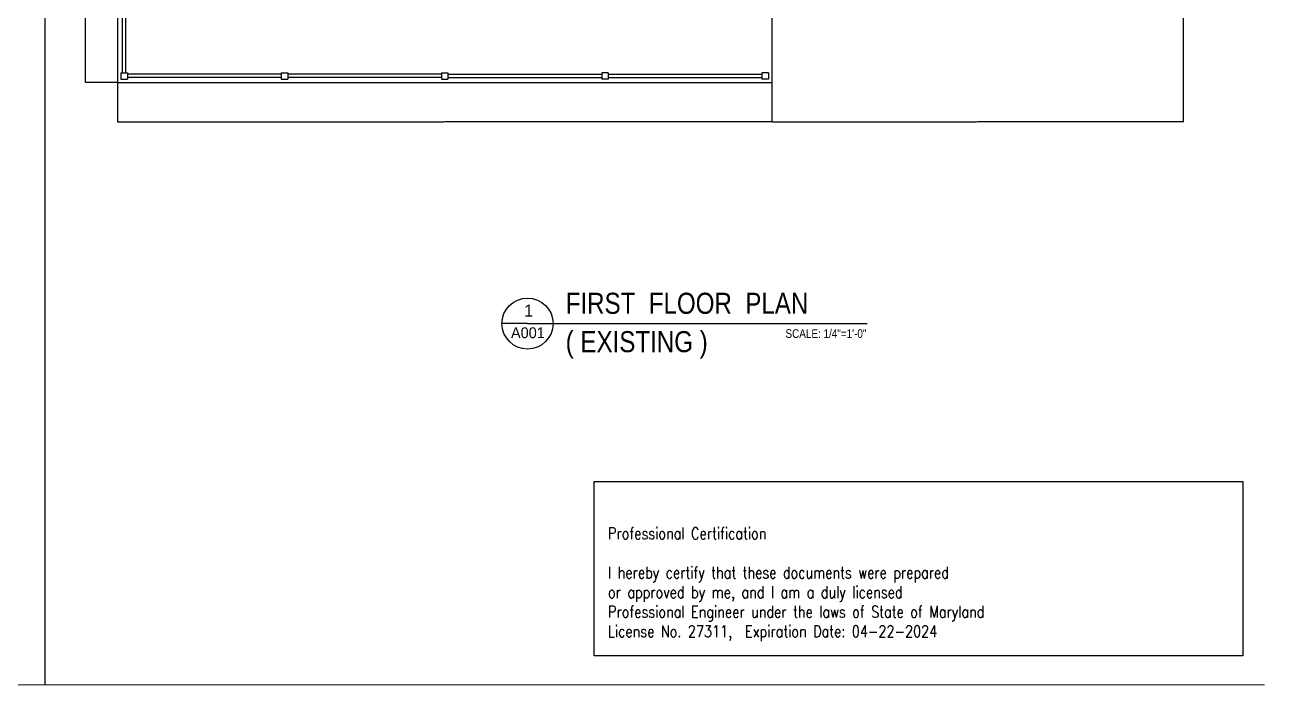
# Model space of a CAD drawing. Header units: inches. Extents: x 26998 to 46838, y -509 to 4343.
# Drawn here: x 31575 to 32335, y 3165 to 3570 of the extents above; entities that cross this region are included whole.
import ezdxf

# ---------------------------------------------------------------- set-up
doc = ezdxf.new("R2010")
doc.units = ezdxf.units.IN
doc.header["$LTSCALE"] = 0.5
doc.header["$MEASUREMENT"] = 0
doc.layers.get('Defpoints').update_dxf_attribs({"color": 140})
doc.layers.add('Title Block', color=7, linetype='Continuous')
doc.styles.add('ARCH', font='arch.shx')
doc.styles.add('HS-DESIGN-TTLB', font='GOTHIC.TTF')
doc.styles.get("Standard").update_dxf_attribs({"font": 'romans.shx', "width": 0.75})
doc.styles.add('TAGS', font='romans', dxfattribs={"width": 0.8})
doc.dimstyles.get("Standard").update_dxf_attribs({"dimtxt": 0.18, "dimasz": 0.18, "dimexe": 0.18, "dimexo": 0.0625, "dimgap": 0.09, "dimtad": 0, "dimtih": 1, "dimtoh": 1, "dimdec": 4, "dimzin": 0, "dimdsep": 46, "dimtxsty": 'Standard', "dimcen": 0.09, "dimadec": 0, "dimazin": 0, "dimtfac": 1, "dimtdec": 4, "dimtofl": 0, "dimtmove": 0, "dimatfit": 3, "dimfxl": 1, "dimtolj": 1, "dimtzin": 0, "dimarcsym": 0})

# ---------------------------------------------------------------- blocks, each defined once
blk = doc.blocks.new('*D1195')
at = {"layer": 'Defpoints', "color": 0, "transparency": 16777216}
for p in [(31631.52, 3628.27), (31611.82, 3534.27), (31631.52, 3534.27)]:
    blk.add_point(p, dxfattribs=at)
at = {"layer": 'Title Block', "color": 0, "lineweight": -2, "transparency": 16777216}
for p, q in [((31631.46, 3628.27), (31611.64, 3628.27)), ((31611.82, 3628.09), (31611.82, 3581.45)), ((31611.82, 3534.45), (31611.82, 3581.09)), ((31631.46, 3534.27), (31611.64, 3534.27))]:
    blk.add_line(p, q, dxfattribs=at)
at = {"layer": 'Title Block', "color": 0, "transparency": 16777216}
for points in [[(31611.79, 3628.09), (31611.85, 3628.09), (31611.82, 3628.27)], [(31611.79, 3534.45), (31611.85, 3534.45), (31611.82, 3534.27)]]:
    blk.add_solid(points, dxfattribs=at)
at = {"layer": 'Title Block', "color": 0, "transparency": 16777216, "insert": (31611.82, 3581.27), "char_height": 0.18, "attachment_point": 5}
blk.add_mtext('\\A1;94.0000', dxfattribs=at)
blk = doc.blocks.new('*D1196')
at = {"layer": 'Defpoints', "color": 0, "transparency": 16777216}
for p in [(31631.52, 3534.27), (32032.32, 3534.27), (32032.32, 3510.17)]:
    blk.add_point(p, dxfattribs=at)
at = {"layer": 'Title Block', "color": 0, "lineweight": -2, "transparency": 16777216}
for p, q in [((31631.52, 3534.2), (31631.52, 3509.99)), ((32032.32, 3534.2), (32032.32, 3509.99)), ((31631.7, 3510.17), (31831.37, 3510.17)), ((32032.14, 3510.17), (31832.47, 3510.17))]:
    blk.add_line(p, q, dxfattribs=at)
at = {"layer": 'Title Block', "color": 0, "transparency": 16777216}
for points in [[(31631.7, 3510.2), (31631.7, 3510.14), (31631.52, 3510.17)], [(32032.14, 3510.2), (32032.14, 3510.14), (32032.32, 3510.17)]]:
    blk.add_solid(points, dxfattribs=at)
at = {"layer": 'Title Block', "color": 0, "transparency": 16777216, "insert": (31831.92, 3510.17), "char_height": 0.18, "attachment_point": 5}
blk.add_mtext('\\A1;400.8000', dxfattribs=at)
blk = doc.blocks.new('*D1197')
at = {"layer": 'Defpoints', "color": 0, "transparency": 16777216}
for p in [(32284.32, 3582.67), (32032.32, 3534.27), (32284.32, 3510.17)]:
    blk.add_point(p, dxfattribs=at)
at = {"layer": 'Title Block', "color": 0, "lineweight": -2, "transparency": 16777216}
for p, q in [((32284.32, 3582.6), (32284.32, 3509.99)), ((32032.32, 3534.2), (32032.32, 3509.99)), ((32032.5, 3510.17), (32157.77, 3510.17)), ((32284.14, 3510.17), (32158.87, 3510.17))]:
    blk.add_line(p, q, dxfattribs=at)
at = {"layer": 'Title Block', "color": 0, "transparency": 16777216}
for points in [[(32032.5, 3510.2), (32032.5, 3510.14), (32032.32, 3510.17)], [(32284.14, 3510.2), (32284.14, 3510.14), (32284.32, 3510.17)]]:
    blk.add_solid(points, dxfattribs=at)
at = {"layer": 'Title Block', "color": 0, "transparency": 16777216, "insert": (32158.32, 3510.17), "char_height": 0.18, "attachment_point": 5}
blk.add_mtext('\\A1;252.0000', dxfattribs=at)

msp = doc.modelspace()

# ---------------------------------------------------------------- linework, layer by layer
for q in [(31867.0248363, 3386.5599727), (31867.0248363, 3386.5599727), (32090.8513913, 3386.5599727), (32090.8513913, 3386.5599727)]:
    msp.add_line((31882.6552248, 3386.5599727), q)
msp.add_lwpolyline([(30839.3128283, 4291.6919129, 0.5, 0.5, 0), (32334.372063, 4291.6919129, 0, 0, 0), (32334.372063, 3165.2426914, 0.5, 0.5, 0), (30839.3128283, 3165.2426914, 0.5, 0.5, 0)], format="xyseb")
msp.add_circle((31882.6552248, 3386.5599727), 15.6303885)
msp.add_circle((31882.6552248, 3386.5599727), 15.6303885)
at = {"layer": 'Title Block'}
for p, q in [((31586.8424456, 4291.6919129), (31586.8424456, 3165.2426914)), ((31631.5218999, 3628.2657314), (31631.5218999, 3534.2657314)), ((31634.5218999, 3540.2657314), (31634.5218999, 3622.2657314)), ((31636.5218999, 3540.2657314), (31636.5218999, 3622.2657314)), ((32032.3218999, 3582.6657314), (32032.3218999, 3534.2657314)), ((31631.5218999, 3534.2657314), (32032.3218999, 3534.2657314)), ((31633.5218999, 3540.2657314), (31637.5218999, 3540.2657314)), ((31633.5218999, 3540.2657314), (31633.5218999, 3536.2657314)), ((31633.5218999, 3536.2657314), (31637.5218999, 3536.2657314)), ((31637.5218999, 3540.2657314), (31637.5218999, 3536.2657314)), ((31731.7218999, 3539.2657314), (31637.5218999, 3539.2657314)), ((31731.7218999, 3537.2657314), (31637.5218999, 3537.2657314)), ((31731.7218999, 3540.2657314), (31735.7218999, 3540.2657314)), ((31731.7218999, 3540.2657314), (31731.7218999, 3536.2657314)), ((31731.7218999, 3536.2657314), (31735.7218999, 3536.2657314)), ((31735.7218999, 3540.2657314), (31735.7218999, 3536.2657314)), ((31829.9218999, 3539.2657314), (31735.7218999, 3539.2657314)), ((31829.9218999, 3537.2657314), (31735.7218999, 3537.2657314)), ((31829.9218999, 3540.2657314), (31833.9218999, 3540.2657314)), ((31829.9218999, 3540.2657314), (31829.9218999, 3536.2657314)), ((31829.9218999, 3536.2657314), (31833.9218999, 3536.2657314)), ((31833.9218999, 3540.2657314), (31833.9218999, 3536.2657314)), ((31833.9218999, 3540.2657314), (31833.9218999, 3536.2657314)), ((31833.9218999, 3539.2657314), (31928.1218999, 3539.2657314)), ((31833.9218999, 3537.2657314), (31928.1218999, 3537.2657314)), ((31932.1218999, 3540.2657314), (31928.1218999, 3540.2657314)), ((31928.1218999, 3540.2657314), (31928.1218999, 3536.2657314)), ((31932.1218999, 3536.2657314), (31928.1218999, 3536.2657314)), ((31932.1218999, 3540.2657314), (31932.1218999, 3536.2657314)), ((31932.1218999, 3539.2657314), (32026.3218999, 3539.2657314)), ((31932.1218999, 3537.2657314), (32026.3218999, 3537.2657314)), ((32030.3218999, 3540.2657314), (32026.3218999, 3540.2657314)), ((32026.3218999, 3540.2657314), (32026.3218999, 3536.2657314)), ((32030.3218999, 3536.2657314), (32026.3218999, 3536.2657314)), ((32030.3218999, 3540.2657314), (32030.3218999, 3536.2657314))]:
    msp.add_line(p, q, dxfattribs=at)
at = {"layer": 'Title Block', "color": 253, "linetype": 'ByBlock', "elevation": -143.9991213}
msp.add_lwpolyline([(31923.5070003, 3289.8627704), (32321.0070003, 3289.8627704), (32321.0070003, 3183.0015204), (31923.5070003, 3183.0015204)], close=True, dxfattribs=at)

# ---------------------------------------------------------------- texts
at = {"attachment_point": 1}
for s, insert, char_height, width, style in [('{\\fArial Narrow|b0|i0|c0|p34;FIRST  FLOOR  PLAN}', (31906.0536336, 3405.423602), 12.9024, 259.624719313, 'ARCH'), ('A001', (31872.5326878, 3384.246918), 6.636168, 136.759967371, 'HS-DESIGN-TTLB'), ('{\\fArial Narrow|b0|i0|c0|p34;( EXISTING )}', (31906.0536336, 3381.923602), 12.9024, 259.624719313, 'ARCH')]:
    msp.add_mtext(s, dxfattribs=dict(at, insert=insert, char_height=char_height, width=width, style=style))
at = {"layer": 'Title Block', "attachment_point": 1, "style": 'HS-DESIGN-TTLB'}
for s, insert, char_height, width in [('1', (31880.6558226, 3398.2004146), 7.37352, 151.955519302), ('{\\fArial Narrow|b0|i0|c0|p34;SCALE: 1/4"=1\'-0"}', (32040.7073214, 3383.0644229), 5.3089344, 109.407973897)]:
    msp.add_mtext(s, dxfattribs=dict(at, insert=insert, char_height=char_height, width=width))
at = {"layer": 'Title Block', "linetype": 'ByBlock', "insert": (31932.0070003, 3261.6015204, -143.9991213), "char_height": 7.2, "attachment_point": 1, "style": 'TAGS'}
msp.add_mtext_dynamic_manual_height_columns('Professional Certification\\P\\PI hereby certify that these documents were prepared\\Por approved by me, and I am a duly licensed\\PProfessional Engineer under the laws of State of Maryland\\PLicense No. 27311,  Expiration Date: 04-22-2024', width=727.308226295, gutter_width=30, heights=[0], dxfattribs=at)

# ---------------------------------------------------------------- dimensions: what is measured, and where the dimension line sits
at = {"layer": 'Title Block'}
dim = msp.add_linear_dim(base=(31611.8218999, 3534.2657314), p1=(31631.5218999, 3628.2657314), p2=(31631.5218999, 3534.2657314), angle=90, dimstyle='Standard', dxfattribs=at)
dim.commit()
dim.dimension.update_dxf_attribs({"geometry": '*D1195', "text_midpoint": (31611.8218999, 3581.2657314)})
for base, p1, p2, picture, middle in [((32284.3218999, 3510.1657314), (32032.3218999, 3534.2657314), (32284.3218999, 3582.6657314), '*D1197', (32158.3218999, 3510.1657314)), ((32032.3218999, 3510.1657314), (31631.5218999, 3534.2657314), (32032.3218999, 3534.2657314), '*D1196', (31831.9218999, 3510.1657314))]:
    dim = msp.add_linear_dim(base=base, p1=p1, p2=p2, dimstyle='Standard', dxfattribs=at)
    dim.commit()
    dim.dimension.update_dxf_attribs({"geometry": picture, "text_midpoint": middle})

doc.saveas('drawing.dxf')
